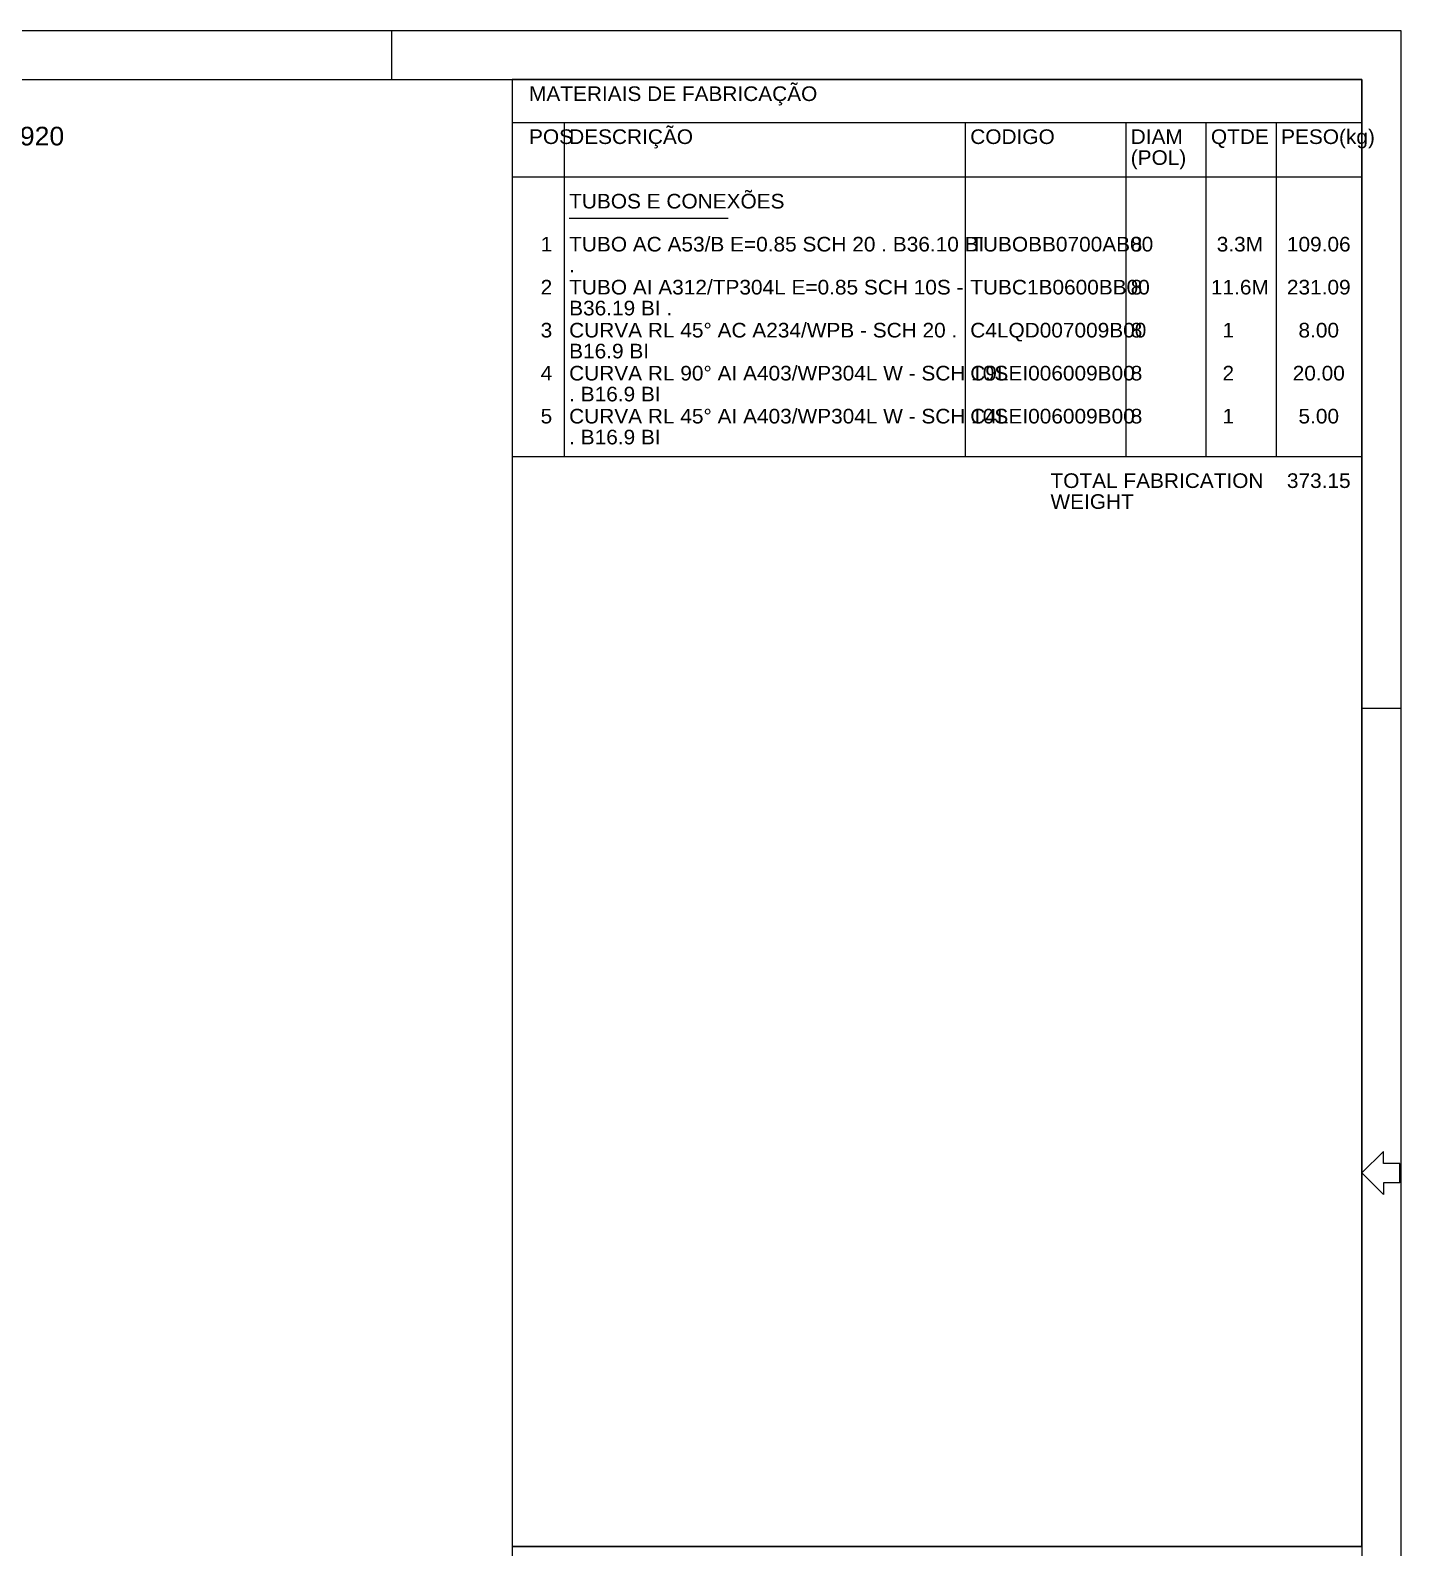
# Model space of a CAD drawing. Extents: x 1 to 419, y 0 to 296.
# Drawn here: x 243.3 to 419, y 101.8 to 296.3 of the extents above; entities that cross this region are included whole.
import ezdxf

# ---------------------------------------------------------------- set-up
doc = ezdxf.new("R2010")
doc.units = 0
doc.header["$MEASUREMENT"] = 0
doc.layers.add('GT_1', color=7, linetype='Continuous')
doc.styles.get("Standard").update_dxf_attribs({"font": 'arial.ttf', "height": 2})

msp = doc.modelspace()

# ---------------------------------------------------------------- linework, layer by layer
at = {"layer": 'GT_1', "flags": 128}
for points in [[(0.7, 296.3), (419, 296.3)], [(289.6, 296.3), (289.6, 290)], [(419, 296.3), (419, 0.3)], [(414, 148.3), (414, 6.6), (17.9, 6.6), (17.9, 290), (414, 290), (414, 148.3)], [(305.1, 290), (305.1, 6.6)], [(414, 102), (414, 290), (305.1, 290), (305.1, 102), (414, 102)], [(305.1, 284.49), (414, 284.49)], [(311.743, 284.49), (311.743, 241.704)], [(363.171, 284.49), (363.171, 241.704)], [(383.743, 284.49), (383.743, 241.704)], [(394.029, 284.49), (394.029, 241.704)], [(403.029, 284.49), (403.029, 241.704)], [(305.1, 277.52), (414, 277.52)], [(332.786, 272.202), (312.386, 272.202)], [(305.1, 241.704), (414, 241.704)], [(419, 209.4), (414, 209.4)], [(416.8, 152.6), (414, 149.9)], [(416.8, 151.1), (416.8, 152.6)], [(416.8, 147.1), (414, 149.9)], [(418.9, 151.1), (416.8, 151.1)], [(418.9, 148.6), (418.9, 151.1)], [(418.9, 148.6), (416.8, 148.6)], [(416.8, 148.6), (416.8, 147.1)], [(414, 102), (305.1, 102)]]:
    msp.add_lwpolyline(points, dxfattribs=at)

# ---------------------------------------------------------------- texts
at = {"layer": 'GT_1', "width": 1.02}
for s, height, p in [('MATERIAIS DE FABRICAÇÃO', 1.875, (307.243, 287.245)), ('EL.517920', 2.3906, (231.165, 281.552)), ('DESCRIÇÃO', 1.875, (312.386, 281.735)), ('POS', 1.875, (307.243, 281.735)), ('CODIGO', 1.875, (363.814, 281.735)), ('DIAM', 1.875, (384.386, 281.735)), ('QTDE', 1.875, (394.671, 281.735)), ('PESO(kg)', 1.875, (403.671, 281.735)), ('(POL)', 1.875, (384.386, 279.056)), ('TUBOS E CONEXÕES', 1.875, (312.386, 273.469)), ('  1', 1.875, (307.243, 267.959)), ('TUBO AC A53/B E=0.85 SCH 20 . B36.10 BI', 1.875, (312.386, 267.959)), ('TUBOBB0700AB00', 1.875, (363.814, 267.959)), ('8', 1.875, (384.386, 267.959)), (' 3.3M', 1.875, (394.671, 267.959)), (' 109.06', 1.875, (403.671, 267.959)), ('.', 1.875, (312.386, 265.281)), ('  2', 1.875, (307.243, 262.449)), ('TUBO AI A312/TP304L E=0.85 SCH 10S -', 1.875, (312.386, 262.449)), ('TUBC1B0600BB00', 1.875, (363.814, 262.449)), ('8', 1.875, (384.386, 262.449)), ('11.6M', 1.875, (394.671, 262.449)), (' 231.09', 1.875, (403.671, 262.449)), ('B36.19 BI .', 1.875, (312.386, 259.77)), ('  3', 1.875, (307.243, 256.939)), ('CURVA RL 45%%176 AC A234/WPB - SCH 20 .', 1.875, (312.386, 256.939)), ('C4LQD007009B00', 1.875, (363.814, 256.939)), ('8', 1.875, (384.386, 256.939)), ('  1', 1.875, (394.671, 256.939)), ('   8.00', 1.875, (403.671, 256.939)), ('B16.9 BI', 1.875, (312.386, 254.26)), ('  4', 1.875, (307.243, 251.429)), ('CURVA RL 90%%176 AI A403/WP304L W - SCH 10S', 1.875, (312.386, 251.429)), ('C9LEI006009B00', 1.875, (363.814, 251.429)), ('8', 1.875, (384.386, 251.429)), ('  2', 1.875, (394.671, 251.429)), ('  20.00', 1.875, (403.671, 251.429)), ('. B16.9 BI', 1.875, (312.386, 248.75)), ('  5', 1.875, (307.243, 245.918)), ('CURVA RL 45%%176 AI A403/WP304L W - SCH 10S', 1.875, (312.386, 245.918)), ('C4LEI006009B00', 1.875, (363.814, 245.918)), ('8', 1.875, (384.386, 245.918)), ('  1', 1.875, (394.671, 245.918)), ('   5.00', 1.875, (403.671, 245.918)), ('. B16.9 BI', 1.875, (312.386, 243.24)), ('TOTAL FABRICATION', 1.875, (374.1, 237.653)), (' 373.15', 1.875, (403.671, 237.653)), ('WEIGHT', 1.875, (374.1, 234.974))]:
    msp.add_text(s, height=height, dxfattribs=at).set_placement(p)

doc.saveas('drawing.dxf')
